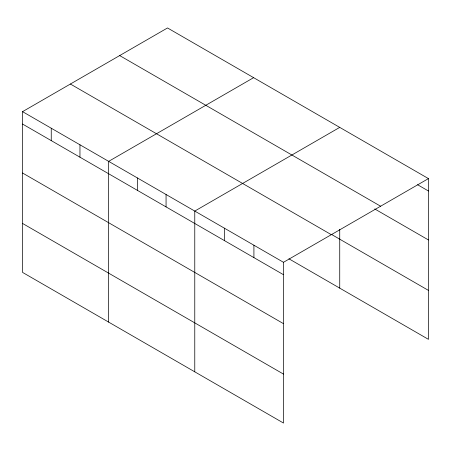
<?xml version="1.0" encoding="UTF-8"?>
<svg xmlns="http://www.w3.org/2000/svg" width="451" height="451" viewBox="0 0 451 451"><rect width="100%" height="100%" fill="white"/><g stroke="black" fill="none" stroke-linecap="round" stroke-linejoin="round"><path stroke-width="0.68" d="M22.55 111.651L283.487 262.296L283.487 423.044L22.55 272.398L22.55 111.651L167.513 27.956L428.45 178.602L428.45 339.349L288.905 258.784M253.625 77.668L108.657 161.362L108.657 322.11M339.733 127.385L194.77 211.079L194.77 371.827M283.487 262.296L428.45 178.602M417.587 184.73L428.45 191.004M119.678 55.574L380.61 206.22M374.736 208.948L428.45 239.96M331.361 234.345L428.45 290.399M70.39 84.027L331.322 234.678M22.55 124.048L283.487 274.698M22.55 173.004L283.487 323.655M22.55 223.442L283.487 374.093M339.733 229.367L339.733 288.133M253.913 245.226L253.913 257.622M224.339 228.15L224.339 240.552M166.064 194.505L166.064 206.902M137.363 177.936L137.363 190.333M79.957 144.794L79.957 157.19M51.251 128.219L51.251 140.616"/></g></svg>
